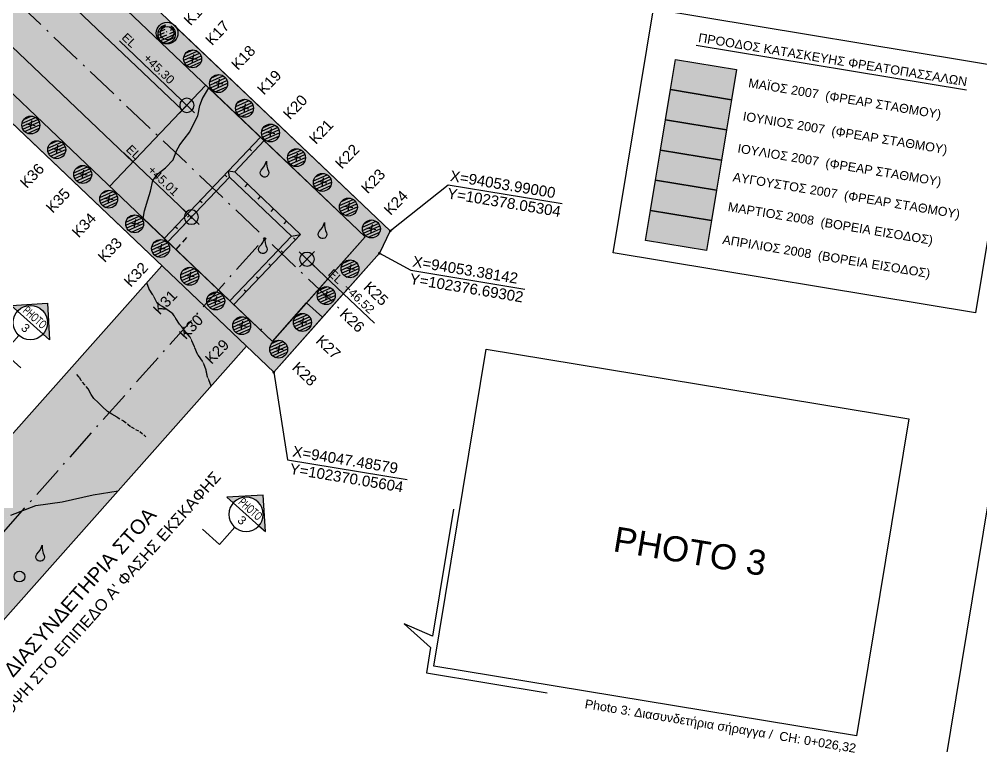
# Model space of a CAD drawing. Header units: metres. Extents: x 93017 to 94633, y 101979 to 102793.
# Drawn here: x 94266.4 to 94320.1, y 102310.7 to 102351.3 of the extents above; entities that cross this region are included whole.
import ezdxf
from ezdxf.enums import TextEntityAlignment as Align

# ---------------------------------------------------------------- set-up
doc = ezdxf.new("R2010")
doc.units = ezdxf.units.M
doc.header["$LTSCALE"] = 0.75
doc.header["$MEASUREMENT"] = 0
doc.linetypes.add('ACAD_ISO10W100', pattern=[18, 12, -3, 0, -3])
doc.linetypes.add('DASHED', pattern=[0.75, 0.5, -0.25])
for name, color, linetype in [('A-LEVELS', 2, 'Continuous'), ('A-SYMB-GENR', 2, 'Continuous'), ('CG_KR', 253, 'Continuous'), ('CW403-Text 0.30 Height', 2, 'Continuous'), ('LEZANTES', 6, 'Continuous'), ('M-SYMB', 1, 'Continuous'), ('MONIMH', 1, 'DASHED'), ('monitoring', 5, 'Continuous'), ('OTM Hatch 0.15', 1, 'Continuous'), ('OTM Leaders', 2, 'Continuous'), ('OTM Line 0.15', 1, 'Continuous'), ('OTM Line 0.25', 2, 'Continuous'), ('OTM Line 0.35', 3, 'Continuous'), ('OTM Line Axis 0.15', 1, 'ACAD_ISO10W100'), ('OTM Text 0.25', 2, 'Continuous'), ('OTM Text 0.70', 4, 'Continuous'), ('OTM Title + Pinakida', 7, 'Continuous'), ('TEXT', 2, 'Continuous'), ('ΑΣΠΡΟΜΑΥΡΟ', 7, 'Continuous')]:
    doc.layers.add(name, color=color, linetype=linetype)
doc.layers.add('contacts', color=2, linetype='Continuous', lineweight=20)
doc.styles.add('ARIAL', font='ARIAL.TTF')
doc.styles.add('Arial Greek', font='ARIAL.TTF')
doc.styles.add('DIM', font='wgsimpl.shx', dxfattribs={"width": 0.85})
doc.styles.add('grn', font='omete.shx', dxfattribs={"width": 0.9})
doc.styles.add('WG-SIMPL', font='ugsimpl.shx', dxfattribs={"width": 1.05})
doc.dimstyles.new('Metro 1 to 100', dxfattribs={"dimtxt": 0.4, "dimasz": 0.3, "dimexe": 0, "dimexo": 0, "dimgap": 0.15, "dimtad": 1, "dimzin": 1, "dimdsep": 46, "dimtxsty": 'DIM', "dimcen": 0, "dimclrd": 256, "dimclre": 256, "dimclrt": 256, "dimadec": 0, "dimazin": 0, "dimtfac": 0.002556, "dimtmove": 2, "dimatfit": 0, "dimfxl": 0, "dimtolj": 1, "dimtzin": 0, "dimlwe": -1, "dimarcsym": 0})
picture_1 = doc.add_image_def('image3.jpg', size_in_pixel=(2576, 1932))

# ---------------------------------------------------------------- blocks, each defined once
blk = doc.blocks.new('STAUMH R')
at = {"layer": 'A-LEVELS'}
h = blk.add_hatch(color=256, dxfattribs=at)
h.paths.add_polyline_path([(0, 0.25, 0.414214), (-0.25, 0), (0, 0)])
h.paths.add_polyline_path([(0.25, 0), (0, 0), (0, -0.25, 0.414214)])
for p, q in [((0, 0.375), (0, -0.375)), ((0.25, 0), (3.25, 0)), ((-0.375, 0), (0.375, 0))]:
    blk.add_line(p, q, dxfattribs=at)
blk.add_circle((0, 0), 0.25, dxfattribs=at)
at = {"layer": 'A-LEVELS', "style": 'grn', "flags": 8}
for tag, rotation, p in [('FFL', 360, (1.186, 0.1)), ('SFL', 0, (1.186, -0.4))]:
    blk.add_attdef(tag, text='', height=0.3, rotation=rotation, dxfattribs=at).set_placement(p, align=Align.RIGHT)
at = {"layer": 'A-LEVELS', "style": 'grn'}
for p, rotation in [((1.4, 0.101), 360), ((1.4, -0.401), 0)]:
    blk.add_attdef('±000.00', p, '', height=0.3, rotation=rotation, dxfattribs=at)
blk = doc.blocks.new('symb-sec2 L')
at = {"layer": 'A-SYMB-GENR'}
blk.add_hatch(color=256, dxfattribs=at).paths.add_polyline_path([(-0.9, 1.4), (-0.6, 1.4, -1), (0.6, 1.4), (0.9, 1.4), (0, 2.3)])
blk.add_line((-0.6, 1.4), (0.6, 1.4), dxfattribs=at)
for points in [[(-0.6, 1.4), (-0.9, 1.4), (0, 2.3), (0.9, 1.4), (0.6, 1.4)], [(0, 0.8), (0, 0), (0.8, 0)]]:
    blk.add_lwpolyline(points, dxfattribs=at)
blk.add_circle((0, 1.4), 0.6, dxfattribs=at)
at = {"layer": 'A-SYMB-GENR', "style": 'WG-SIMPL', "width": 1.05}
blk.add_attdef('A', text='', height=0.3, dxfattribs=at).set_placement((0, 1.4), align=Align.BOTTOM_CENTER)
blk.add_attdef('000', text='', height=0.3, dxfattribs=at).set_placement((0, 1.3), align=Align.TOP_CENTER)
blk = doc.blocks.new('dripping')
at = {"layer": 'monitoring'}
blk.add_hatch(color=256, dxfattribs=at).paths.add_polyline_path([(330.403, 103.139, 1.732051), (330.922, 103.139, -0.12787), (330.663, 103.821, -0.12787)])
at = {"layer": 'monitoring', "flags": 128}
blk.add_lwpolyline([(330.403, 103.139, 0.12787), (330.663, 103.821, 0.12787), (330.922, 103.139, -1.732051)], format="xyb", close=True, dxfattribs=at)

msp = doc.modelspace()

# ---------------------------------------------------------------- hatches: boundary and pattern name
for color, points in [(52, [(94251.906, 102371.045), (94252.733, 102371.914), (94268.194, 102357.209), (94268.331, 102357.353), (94287.147, 102339.456), (94286.538, 102338.203), (94283.372, 102334.639), (94282.475, 102335.436), (94285.753, 102339.126), (94267.504, 102356.484), (94267.366, 102356.339)]), (64, [(94282.475, 102335.436), (94283.372, 102334.639), (94280.643, 102331.566), (94261.301, 102349.963), (94261.44, 102350.107), (94245.976, 102364.814), (94246.806, 102365.683), (94262.266, 102350.977), (94262.129, 102350.832), (94280.57, 102333.291)]), (244, [(94303.058, 102349.02), (94306.464, 102348.458), (94306.186, 102346.773), (94302.78, 102347.336)]), (132, [(94302.78, 102347.336), (94306.186, 102346.773), (94305.908, 102345.089), (94302.502, 102345.651)]), (30, [(94302.502, 102345.651), (94305.908, 102345.089), (94305.63, 102343.404), (94302.224, 102343.967)]), (252, [(94302.224, 102343.967), (94305.63, 102343.404), (94305.352, 102341.72), (94301.946, 102342.282)]), (52, [(94301.946, 102342.282), (94305.352, 102341.72), (94305.074, 102340.035), (94301.668, 102340.597)]), (64, [(94301.668, 102340.597), (94305.074, 102340.035), (94304.795, 102338.351), (94301.389, 102338.913)])]:
    msp.add_hatch(color=color).paths.add_polyline_path(points)
at = {"lineweight": -3, "true_color": 0xdebd9c}
msp.add_hatch(color=31, dxfattribs=at).paths.add_polyline_path([(94280.57, 102333.291), (94273.354, 102340.154), (94273.422, 102340.565), (94273.618, 102341.18), (94273.765, 102341.677), (94273.896, 102342.274), (94274.186, 102342.65), (94274.598, 102342.973), (94275.031, 102343.423), (94275.21, 102343.914), (94275.406, 102344.264), (94275.65, 102344.577), (94275.955, 102344.979), (94276.171, 102345.412), (94276.398, 102345.88), (94276.511, 102346.448), (94276.658, 102346.848), (94276.881, 102347.216), (94277.015, 102347.437), (94285.753, 102339.126)])
at = {"lineweight": -3}
msp.add_hatch(color=33, dxfattribs=at).paths.add_polyline_path([(94273.55, 102336.565), (94273.55, 102336.56), (94273.698, 102336.208), (94273.891, 102335.889), (94274.142, 102335.416), (94274.735, 102335.031), (94275.009, 102334.822), (94275.386, 102334.247), (94275.743, 102333.798), (94275.987, 102333.532), (94276.224, 102332.98), (94276.385, 102332.584), (94276.669, 102332.189), (94276.873, 102331.683), (94276.953, 102331.301), (94277.142, 102330.791), (94279.118, 102333.016), (94274.391, 102337.512)])
at = {"layer": 'CW403-Text 0.30 Height', "ltscale": 0.1}
h = msp.add_hatch(color=253, dxfattribs=at)
edge = h.paths.add_edge_path()
edge.add_arc((94274.688, 102350.492), 0.606, 0, 360)
edge = h.paths.add_edge_path(flags=16)
edge.add_arc((94274.688, 102350.492), 0.373, 0, 360)
at = {"layer": 'OTM Hatch 0.15', "ltscale": 0.1}
h = msp.add_hatch(dxfattribs=at)
h.set_pattern_fill('LINE', color=11, scale=0.05, angle=23.9915, style=0)
h.set_pattern_definition([(23.99150133, (-34329.78626, 50311.10316), (-0.0645479298, 0.14503491737), [])])
edge = h.paths.add_edge_path()
edge.add_arc((94276.114, 102349.053), 0.5, -54.6323, 305.3677)
h = msp.add_hatch(dxfattribs=at)
h.set_pattern_fill('LINE', color=11, scale=0.05, angle=23.9915, style=0)
h.set_pattern_definition([(23.99150133, (-34328.33713, 50309.72475), (-0.0645479298, 0.14503491737), [])])
edge = h.paths.add_edge_path()
edge.add_arc((94277.564, 102347.675), 0.5, -54.6323, 305.3677)
h = msp.add_hatch(dxfattribs=at)
h.set_pattern_fill('LINE', color=11, scale=0.05, angle=23.9915, style=0)
h.set_pattern_definition([(23.99150133, (-34326.88862, 50308.34568), (-0.0645479298, 0.14503491737), [])])
edge = h.paths.add_edge_path()
edge.add_arc((94279.012, 102346.296), 0.5, -54.6323, 305.3677)
h = msp.add_hatch(dxfattribs=at)
h.set_pattern_fill('LINE', color=11, scale=0.05, angle=23.9915, style=0)
h.set_pattern_definition([(23.99150133, (-34338.81845, 50307.41135), (-0.0645479298, 0.14503491737), [])])
edge = h.paths.add_edge_path()
edge.add_arc((94267.082, 102345.361), 0.5, -54.6323, 305.3677)
h = msp.add_hatch(dxfattribs=at)
h.set_pattern_fill('LINE', color=11, scale=0.05, angle=23.9915, style=0)
h.set_pattern_definition([(23.99150133, (-34325.43886, 50306.96792), (-0.0645479298, 0.14503491737), [])])
edge = h.paths.add_edge_path()
edge.add_arc((94280.462, 102344.918), 0.5, -54.6323, 305.3677)
h = msp.add_hatch(dxfattribs=at)
h.set_pattern_fill('LINE', color=11, scale=0.05, angle=23.9915, style=0)
h.set_pattern_definition([(23.99150133, (-34337.36932, 50306.03294), (-0.0645479298, 0.14503491737), [])])
edge = h.paths.add_edge_path()
edge.add_arc((94268.531, 102343.983), 0.5, -54.6323, 305.3677)
h = msp.add_hatch(dxfattribs=at)
h.set_pattern_fill('LINE', color=11, scale=0.05, angle=23.9915, style=0)
h.set_pattern_definition([(23.99150133, (-34323.98973, 50305.58951), (-0.0645479298, 0.14503491737), [])])
edge = h.paths.add_edge_path()
edge.add_arc((94281.911, 102343.539), 0.5, -54.6323, 305.3677)
h = msp.add_hatch(dxfattribs=at)
h.set_pattern_fill('LINE', color=11, scale=0.05, angle=23.9915, style=0)
h.set_pattern_definition([(23.99150133, (-34335.92019, 50304.65453), (-0.0645479298, 0.14503491737), [])])
edge = h.paths.add_edge_path()
edge.add_arc((94269.981, 102342.604), 0.5, -54.6323, 305.3677)
h = msp.add_hatch(dxfattribs=at)
h.set_pattern_fill('LINE', color=11, scale=0.05, angle=23.9915, style=0)
h.set_pattern_definition([(23.99150133, (-34322.5406, 50304.2111), (-0.0645479298, 0.14503491737), [])])
edge = h.paths.add_edge_path()
edge.add_arc((94283.36, 102342.161), 0.5, -54.6323, 305.3677)
h = msp.add_hatch(dxfattribs=at)
h.set_pattern_fill('LINE', color=11, scale=0.05, angle=23.9915, style=0)
h.set_pattern_definition([(23.99150133, (-34334.47106, 50303.27612), (-0.0645479298, 0.14503491737), [])])
edge = h.paths.add_edge_path()
edge.add_arc((94271.43, 102341.226), 0.5, -54.6323, 305.3677)
h = msp.add_hatch(dxfattribs=at)
h.set_pattern_fill('LINE', color=11, scale=0.05, angle=23.9915, style=0)
h.set_pattern_definition([(23.99150133, (-34321.09147, 50302.83268), (-0.0645479298, 0.14503491737), [])])
edge = h.paths.add_edge_path()
edge.add_arc((94284.809, 102340.783), 0.5, -54.6323, 305.3677)
h = msp.add_hatch(dxfattribs=at)
h.set_pattern_fill('LINE', color=11, scale=0.05, angle=23.9915, style=0)
h.set_pattern_definition([(23.99150133, (-34333.02193, 50301.8977), (-0.0645479298, 0.14503491737), [])])
edge = h.paths.add_edge_path()
edge.add_arc((94272.879, 102339.848), 0.5, -54.6323, 305.3677)
h = msp.add_hatch(dxfattribs=at)
h.set_pattern_fill('LINE', color=11, scale=0.05, angle=23.9915, style=0)
h.set_pattern_definition([(23.99150133, (-34319.80883, 50301.61264), (-0.0645479298, 0.14503491737), [])])
edge = h.paths.add_edge_path()
edge.add_arc((94286.092, 102339.563), 0.5, -54.6323, 305.3677)
h = msp.add_hatch(dxfattribs=at)
h.set_pattern_fill('LINE', color=11, scale=0.05, angle=23.9915, style=0)
h.set_pattern_definition([(23.99150133, (-34331.5728, 50300.51929), (-0.0645479298, 0.14503491737), [])])
edge = h.paths.add_edge_path()
edge.add_arc((94274.328, 102338.469), 0.5, -54.6323, 305.3677)
h = msp.add_hatch(dxfattribs=at)
h.set_pattern_fill('LINE', color=11, scale=0.05, angle=23.9915, style=0)
h.set_pattern_definition([(23.99150133, (-34321.0003, 50299.38755), (-0.0645479298, 0.14503491737), [])])
edge = h.paths.add_edge_path()
edge.add_arc((94284.9, 102337.337), 0.5, -54.6323, 305.3677)
h = msp.add_hatch(dxfattribs=at)
h.set_pattern_fill('LINE', color=11, scale=0.05, angle=23.9915, style=0)
h.set_pattern_definition([(23.99150133, (-34329.94626, 50298.97212), (-0.0645479298, 0.14503491737), [])])
edge = h.paths.add_edge_path()
edge.add_arc((94275.954, 102336.922), 0.5, -54.6323, 305.3677)
h = msp.add_hatch(dxfattribs=at)
h.set_pattern_fill('LINE', color=11, scale=0.05, angle=23.9915, style=0)
h.set_pattern_definition([(23.99150133, (-34328.49713, 50297.59371), (-0.0645479298, 0.14503491737), [])])
edge = h.paths.add_edge_path()
edge.add_arc((94277.404, 102335.544), 0.5, -54.6323, 305.3677)
h = msp.add_hatch(dxfattribs=at)
h.set_pattern_fill('LINE', color=11, scale=0.05, angle=23.9915, style=0)
h.set_pattern_definition([(23.99150133, (-34322.32854, 50297.8923), (-0.0645479298, 0.14503491737), [])])
edge = h.paths.add_edge_path()
edge.add_arc((94283.572, 102335.842), 0.5, -54.6323, 305.3677)
h = msp.add_hatch(dxfattribs=at)
h.set_pattern_fill('LINE', color=11, scale=0.05, angle=23.9915, style=0)
h.set_pattern_definition([(23.99150133, (-34327.048, 50296.2153), (-0.0645479298, 0.14503491737), [])])
edge = h.paths.add_edge_path()
edge.add_arc((94278.853, 102334.165), 0.5, -54.6323, 305.3677)
h = msp.add_hatch(dxfattribs=at)
h.set_pattern_fill('LINE', color=11, scale=0.05, angle=23.9915, style=0)
h.set_pattern_definition([(23.99150133, (-34323.65677, 50296.39704), (-0.0645479298, 0.14503491737), [])])
edge = h.paths.add_edge_path()
edge.add_arc((94282.244, 102334.347), 0.5, -54.6323, 305.3677)
h = msp.add_hatch(dxfattribs=at)
h.set_pattern_fill('LINE', color=11, scale=0.05, angle=23.9915, style=0)
h.set_pattern_definition([(23.99150133, (-34324.98501, 50294.90178), (-0.0645479298, 0.14503491737), [])])
edge = h.paths.add_edge_path()
edge.add_arc((94280.916, 102332.852), 0.5, -54.6323, 305.3677)
at = {"layer": 'OTM Text 0.25', "ltscale": 0.5, "true_color": 0xc4c487}
msp.add_hatch(color=53, dxfattribs=at).paths.add_polyline_path([(94271.951, 102324.943), (94270.559, 102324.722), (94268.831, 102324.333), (94267.358, 102324.127), (94265.966, 102323.593), (94264.976, 102322.768), (94264.335, 102321.886), (94263.747, 102320.231), (94263.044, 102318.927), (94262.455, 102317.303), (94261.989, 102316.18), (94261.622, 102314.68), (94261.597, 102313.287)])
at = {"layer": 'ΑΣΠΡΟΜΑΥΡΟ', "lineweight": -3}
for points in [[(94277.015, 102347.437), (94267.504, 102356.484), (94267.366, 102356.339), (94265.917, 102357.717), (94253.584, 102369.449), (94253.496, 102369.202), (94253.256, 102368.759), (94252.943, 102368.439), (94252.558, 102368.243), (94252.221, 102367.668), (94251.71, 102367.27), (94251.412, 102366.818), (94250.994, 102366.423), (94250.561, 102366.161), (94250.206, 102365.922), (94249.824, 102365.521), (94249.372, 102365.262), (94248.973, 102364.864), (94248.533, 102364.677), (94248.166, 102364.39), (94250.924, 102361.766), (94262.266, 102350.977), (94262.129, 102350.832), (94273.354, 102340.154), (94273.422, 102340.565), (94273.618, 102341.18), (94273.765, 102341.677), (94273.896, 102342.274), (94274.186, 102342.65), (94274.598, 102342.973), (94275.031, 102343.423), (94275.21, 102343.914), (94275.406, 102344.264), (94275.65, 102344.577), (94275.955, 102344.979), (94276.171, 102345.412), (94276.398, 102345.88), (94276.511, 102346.448), (94276.658, 102346.848), (94276.881, 102347.216)], [(94273.55, 102336.564), (94251.581, 102311.832), (94256.455, 102307.502), (94261.596, 102313.289), (94261.62, 102314.681), (94261.988, 102316.181), (94262.454, 102317.305), (94263.042, 102318.928), (94263.746, 102320.232), (94264.334, 102321.887), (94264.974, 102322.77), (94265.965, 102323.595), (94267.357, 102324.128), (94268.83, 102324.334), (94270.557, 102324.723), (94271.95, 102324.945), (94277.142, 102330.79), (94276.954, 102331.3), (94276.873, 102331.683), (94276.669, 102332.188), (94276.385, 102332.584), (94276.225, 102332.98), (94275.987, 102333.532), (94275.744, 102333.798), (94275.387, 102334.246), (94275.009, 102334.821), (94274.736, 102335.031), (94274.142, 102335.416), (94273.892, 102335.888), (94273.698, 102336.207), (94273.551, 102336.56)]]:
    msp.add_hatch(color=43, dxfattribs=at).paths.add_polyline_path(points)

# ---------------------------------------------------------------- linework, layer by layer
at = {"color": 7, "lineweight": -3}
msp.add_line((94273.55, 102336.565), (94273.55, 102336.56), dxfattribs=at)
at = {"color": 7, "linetype": 'DASHED', "lineweight": -3}
for p, q in [((94273.551, 102336.56), (94273.55, 102336.564)), ((94273.698, 102336.207), (94273.551, 102336.56)), ((94273.892, 102335.888), (94273.698, 102336.207)), ((94274.142, 102335.416), (94273.892, 102335.888)), ((94274.736, 102335.031), (94274.142, 102335.416)), ((94275.009, 102334.821), (94274.736, 102335.031)), ((94275.387, 102334.246), (94275.009, 102334.821)), ((94275.744, 102333.798), (94275.387, 102334.246)), ((94275.987, 102333.532), (94275.744, 102333.798)), ((94276.225, 102332.98), (94275.987, 102333.532)), ((94276.385, 102332.584), (94276.225, 102332.98)), ((94276.669, 102332.188), (94276.385, 102332.584)), ((94276.873, 102331.683), (94276.669, 102332.188)), ((94276.954, 102331.3), (94276.873, 102331.683)), ((94277.142, 102330.79), (94276.954, 102331.3))]:
    msp.add_line(p, q, dxfattribs=at)
at = {"color": 7, "lineweight": -3}
msp.add_lwpolyline([(94280.57, 102333.291), (94273.354, 102340.154), (94273.422, 102340.565), (94273.618, 102341.18), (94273.765, 102341.677), (94273.896, 102342.274), (94274.186, 102342.65), (94274.598, 102342.973), (94275.031, 102343.423), (94275.21, 102343.914), (94275.406, 102344.264), (94275.65, 102344.577), (94275.955, 102344.979), (94276.171, 102345.412), (94276.398, 102345.88), (94276.511, 102346.448), (94276.658, 102346.848), (94276.881, 102347.216), (94277.015, 102347.437), (94285.753, 102339.126), (94280.57, 102333.291)], dxfattribs=at)
at = {"color": 1, "lineweight": -3}
msp.add_lwpolyline([(94265.965, 102323.595), (94267.357, 102324.128), (94268.83, 102324.334), (94270.557, 102324.723), (94271.95, 102324.945)], dxfattribs=at)
at = {"layer": 'CG_KR'}
for p, q in [((94275.837, 102340.224), (94275.907, 102340.298)), ((94275.982, 102340.232), (94276.044, 102340.297)), ((94275.982, 102340.232), (94276.075, 102340.156))]:
    msp.add_line(p, q, dxfattribs=at)
at = {"layer": 'contacts', "flags": 128}
for points in [[(94273.354, 102340.154), (94273.422, 102340.565), (94273.618, 102341.18), (94273.765, 102341.677), (94273.896, 102342.274), (94274.186, 102342.65), (94274.598, 102342.973), (94275.031, 102343.423), (94275.21, 102343.914), (94275.406, 102344.264), (94275.65, 102344.577), (94275.955, 102344.979), (94276.171, 102345.412), (94276.398, 102345.88), (94276.511, 102346.448), (94276.658, 102346.848), (94276.881, 102347.216), (94277.015, 102347.437)], [(94273.55, 102336.56), (94273.698, 102336.208), (94273.891, 102335.889), (94274.142, 102335.416), (94274.735, 102335.031), (94275.009, 102334.822), (94275.386, 102334.247), (94275.743, 102333.798), (94275.987, 102333.532), (94276.224, 102332.98), (94276.385, 102332.584), (94276.669, 102332.189), (94276.873, 102331.683), (94276.953, 102331.301), (94277.142, 102330.791)]]:
    msp.add_lwpolyline(points, dxfattribs=at)
at = {"layer": 'CW403-Text 0.30 Height', "color": 253, "ltscale": 0.1}
for radius in [0.606, 0.373]:
    msp.add_circle((94274.688, 102350.492), radius, dxfattribs=at)
at = {"layer": 'LEZANTES', "color": 2, "ltscale": 0.5}
for p, q in [((94251.116, 102311.306), (94274.393, 102337.51)), ((94255.991, 102306.976, -60.66), (94279.12, 102333.014, -60.66))]:
    msp.add_line(p, q, dxfattribs=at)
for points in [[(94251.906, 102371.045), (94252.733, 102371.914), (94268.194, 102357.209), (94268.331, 102357.353), (94287.147, 102339.456), (94286.538, 102338.203), (94283.372, 102334.639), (94282.475, 102335.436), (94285.753, 102339.126), (94267.504, 102356.484), (94267.366, 102356.339), (94251.906, 102371.045)], [(94282.475, 102335.436), (94283.372, 102334.639), (94280.643, 102331.566), (94261.301, 102349.963), (94261.44, 102350.107), (94245.976, 102364.814), (94246.806, 102365.683), (94262.266, 102350.977), (94262.129, 102350.832), (94280.57, 102333.291), (94282.475, 102335.436)]]:
    msp.add_lwpolyline(points, dxfattribs=at)
at = {"layer": 'M-SYMB', "ltscale": 0.25}
for p, q in [((94274.535, 102339.032), (94279.91, 102344.683)), ((94278.463, 102342.754), (94280.114, 102344.49)), ((94274.738, 102338.838), (94278.182, 102342.459)), ((94278.182, 102342.459), (94281.643, 102339.167)), ((94278.463, 102342.754), (94282.14, 102339.256)), ((94279.049, 102341.92), (94279.187, 102342.065)), ((94279.774, 102341.231), (94279.912, 102341.376)), ((94280.498, 102340.542), (94280.636, 102340.687)), ((94281.223, 102339.852), (94281.361, 102339.997)), ((94278.199, 102335.546), (94281.643, 102339.167)), ((94278.416, 102335.34), (94282.14, 102339.256)), ((94281.643, 102339.167), (94282.14, 102339.256))]:
    msp.add_line(p, q, dxfattribs=at)
at = {"layer": 'MONIMH'}
for p, q in [((94275.191, 102338.408), (94275.789, 102339.081)), ((94279.918, 102333.911, -60.66), (94279.983, 102333.985, -60.66))]:
    msp.add_line(p, q, dxfattribs=at)
at = {"layer": 'monitoring'}
msp.add_circle((94266.446, 102320.163), 0.3, dxfattribs=at)
at = {"layer": 'OTM Hatch 0.15'}
for p, q in [((94264.637, 102356.574), (94275.549, 102346.195)), ((94261.881, 102353.676), (94272.793, 102343.296))]:
    msp.add_line(p, q, dxfattribs=at)
at = {"layer": 'OTM Hatch 0.15', "color": 11, "ltscale": 0.1}
for p, q in [((94274.172, 102350.351), (94274.543, 102350.516)), ((94274.174, 102350.526), (94274.574, 102350.703)), ((94274.275, 102350.744), (94274.605, 102350.891)), ((94274.664, 102350.57), (94274.7, 102350.586)), ((94274.674, 102350.227), (94275.165, 102350.445)), ((94274.84, 102350.474), (94275.134, 102350.605)), ((94274.871, 102350.662), (94275.056, 102350.744)), ((94274.902, 102350.849), (94274.924, 102350.859)), ((94274.222, 102350.199), (94274.675, 102350.401)), ((94274.321, 102350.069), (94274.65, 102350.216)), ((94274.481, 102349.967), (94275.134, 102350.258))]:
    msp.add_line(p, q, dxfattribs=at)
at = {"layer": 'OTM Line 0.15'}
for p, q in [((94276.361, 102349.012), (94275.868, 102349.094)), ((94276.155, 102349.3), (94276.074, 102348.806)), ((94277.604, 102347.921), (94277.523, 102347.428)), ((94277.81, 102347.634), (94277.317, 102347.715)), ((94279.259, 102346.255), (94278.765, 102346.336)), ((94279.053, 102346.542), (94278.971, 102346.049)), ((94267.123, 102345.608), (94267.042, 102345.115)), ((94267.329, 102345.321), (94266.836, 102345.402)), ((94280.503, 102345.165), (94280.421, 102344.671)), ((94280.709, 102344.877), (94280.215, 102344.959)), ((94268.778, 102343.942), (94268.285, 102344.024)), ((94268.572, 102344.23), (94268.491, 102343.736)), ((94282.158, 102343.499), (94281.664, 102343.58)), ((94281.952, 102343.786), (94281.87, 102343.293)), ((94270.227, 102342.564), (94269.734, 102342.645)), ((94270.021, 102342.851), (94269.94, 102342.358)), ((94283.401, 102342.408), (94283.319, 102341.914)), ((94283.607, 102342.12), (94283.113, 102342.202)), ((94271.47, 102341.473), (94271.389, 102340.979)), ((94271.676, 102341.185), (94271.183, 102341.267)), ((94285.056, 102340.742), (94284.563, 102340.823)), ((94285.056, 102340.742), (94284.563, 102340.823)), ((94284.85, 102341.029), (94284.769, 102340.536)), ((94284.85, 102341.029), (94284.769, 102340.536)), ((94273.125, 102339.807), (94272.632, 102339.888)), ((94272.92, 102340.094), (94272.838, 102339.601)), ((94286.133, 102339.809), (94286.051, 102339.316)), ((94286.339, 102339.522), (94285.845, 102339.603)), ((94274.369, 102338.716), (94274.287, 102338.223)), ((94274.575, 102338.429), (94274.081, 102338.51)), ((94284.941, 102337.584), (94284.86, 102337.091)), ((94275.995, 102337.169), (94275.914, 102336.675)), ((94285.147, 102337.297), (94284.654, 102337.378)), ((94276.201, 102336.881), (94275.708, 102336.963)), ((94283.613, 102336.089), (94283.531, 102335.596)), ((94277.65, 102335.503), (94277.157, 102335.584)), ((94277.444, 102335.79), (94277.363, 102335.297)), ((94283.819, 102335.802), (94283.326, 102335.883)), ((94278.893, 102334.412), (94278.812, 102333.919)), ((94282.491, 102334.306), (94281.997, 102334.388)), ((94282.285, 102334.594), (94282.203, 102334.1)), ((94279.099, 102334.125), (94278.606, 102334.206)), ((94281.162, 102332.811), (94280.669, 102332.892)), ((94280.956, 102333.098), (94280.875, 102332.605))]:
    msp.add_line(p, q, dxfattribs=at)
at = {"layer": 'OTM Line 0.15', "ltscale": 0.04}
for p, q in [((94276.86, 102347.585), (94271.484, 102341.934)), ((94279.29, 102344.031), (94279.399, 102343.928)), ((94277.912, 102342.582), (94278.02, 102342.479)), ((94276.533, 102341.133), (94276.642, 102341.03)), ((94275.521, 102340.716), (94275.812, 102340.439)), ((94275.155, 102339.684), (94275.264, 102339.58))]:
    msp.add_line(p, q, dxfattribs=at)
at = {"layer": 'OTM Line 0.15', "ltscale": 0.25}
for p, q in [((94278.182, 102342.459), (94278.12, 102342.801)), ((94278.12, 102342.801), (94278.463, 102342.754)), ((94281.751, 102339.065), (94281.86, 102338.961)), ((94281.062, 102338.34), (94281.171, 102338.237)), ((94280.373, 102337.615), (94280.482, 102337.512)), ((94279.684, 102336.891), (94279.792, 102336.788)), ((94278.994, 102336.166), (94279.103, 102336.063))]:
    msp.add_line(p, q, dxfattribs=at)
at = {"layer": 'OTM Line 0.15'}
for centre in [(94276.114, 102349.053), (94277.564, 102347.675), (94279.012, 102346.296), (94267.082, 102345.361), (94280.462, 102344.918), (94268.531, 102343.983), (94281.911, 102343.539), (94269.981, 102342.604), (94283.36, 102342.161), (94271.43, 102341.226), (94284.809, 102340.783), (94272.879, 102339.848), (94286.092, 102339.563), (94274.328, 102338.469), (94284.9, 102337.337), (94275.954, 102336.922), (94277.404, 102335.544), (94283.572, 102335.842), (94278.853, 102334.165), (94282.244, 102334.347), (94280.916, 102332.852)]:
    msp.add_circle(centre, 0.5, dxfattribs=at)
msp.add_arc((94274.665, 102350.432), 0.5, 96.2355, 61.3013, dxfattribs=at)
at = {"layer": 'OTM Line 0.25', "color": 7, "ltscale": 0.1}
msp.add_line((94304.218, 102349.815), (94319.313, 102347.323), dxfattribs=at)
msp.add_lwpolyline([(94301.836, 102351.837), (94322.06, 102348.498), (94319.813, 102334.89), (94299.589, 102338.229)], close=True, dxfattribs=at)
at = {"layer": 'OTM Line 0.35', "ltscale": 0.05}
for p, q in [((94287.147, 102339.456), (94274.938, 102351.069)), ((94280.643, 102331.566), (94261.301, 102349.963)), ((94287.147, 102339.456), (94286.538, 102338.203)), ((94280.57, 102333.291), (94285.753, 102339.126)), ((94280.643, 102331.566), (94286.538, 102338.203))]:
    msp.add_line(p, q, dxfattribs=at)
at = {"layer": 'OTM Line Axis 0.15', "color": 2, "ltscale": 0.2}
for p, q in [((94244.03, 102373.43), (94284.388, 102335.042)), ((94239.519, 102293.342), (94280.146, 102339.077))]:
    msp.add_line(p, q, dxfattribs=at)
at = {"layer": 'OTM Text 0.25', "color": 1, "linetype": 'DASHED', "ltscale": 0.5}
for points in [[(94270.287, 102330.637), (94270.09, 102330.864), (94269.895, 102331.109), (94269.777, 102331.296), (94269.585, 102331.504)], [(94271.899, 102329.057), (94272.249, 102328.85), (94272.505, 102328.674), (94272.682, 102328.511), (94272.921, 102328.376), (94273.166, 102328.256), (94273.505, 102327.967)]]:
    msp.add_lwpolyline(points, dxfattribs=at)
at = {"layer": 'OTM Text 0.25', "color": 1, "ltscale": 0.5}
for points in [[(94271.899, 102329.057), (94271.606, 102329.232), (94271.369, 102329.373), (94271.075, 102329.654), (94270.84, 102329.88), (94270.605, 102330.106), (94270.451, 102330.318), (94270.287, 102330.637)], [(94290.673, 102323.935), (94289.503, 102316.842), (94287.919, 102317.524), (94289.398, 102316.211), (94289.165, 102314.8), (94295.912, 102313.686)]]:
    msp.add_lwpolyline(points, dxfattribs=at)
at = {"layer": 'OTM Title + Pinakida', "color": 7, "ltscale": 0.1}
msp.add_lwpolyline([(94328.225, 102371.027), (94309.201, 102255.787), (94348.667, 102249.271), (94367.691, 102364.512)], close=True, dxfattribs=at)
at = {"layer": 'TEXT', "color": 7}
for points in [[(94303.058, 102349.02), (94306.464, 102348.458), (94306.186, 102346.773), (94302.78, 102347.336)], [(94302.78, 102347.336), (94306.186, 102346.773), (94305.908, 102345.089), (94302.502, 102345.651)], [(94302.502, 102345.651), (94305.908, 102345.089), (94305.63, 102343.404), (94302.224, 102343.967)], [(94302.224, 102343.967), (94305.63, 102343.404), (94305.352, 102341.72), (94301.946, 102342.282)], [(94301.946, 102342.282), (94305.352, 102341.72), (94305.074, 102340.035), (94301.668, 102340.597)], [(94301.668, 102340.597), (94305.074, 102340.035), (94304.795, 102338.351), (94301.389, 102338.913)]]:
    msp.add_lwpolyline(points, close=True, dxfattribs=at)

# ---------------------------------------------------------------- block references
at = {"layer": 'A-LEVELS'}
ref = msp.add_blockref('STAUMH R', (94275.794, 102346.462), dxfattribs=dict(at, xscale=-1.599999999998697, yscale=1.599999999998545, zscale=1.6, rotation=316.3215987139165))
ref.add_attrib('FFL', '+45.30', dxfattribs={"height": 0.48, "rotation": 316.3216, "style": 'WG-SIMPL', "width": 1.05}).set_placement((94274.827, 102347.606), align=Align.RIGHT)
ref.add_attrib('±000.00', 'EL', (94272.116, 102350.198), dxfattribs={"height": 0.48, "rotation": 316.3216, "style": 'WG-SIMPL', "width": 1.05})
ref = msp.add_blockref('STAUMH R', (94276.041, 102340.222), dxfattribs=dict(at, xscale=-1.599999999998697, yscale=1.599999999998545, zscale=1.6, rotation=316.3215987139165))
ref.add_attrib('FFL', '+45.01', dxfattribs={"height": 0.48, "rotation": 316.3216, "style": 'WG-SIMPL', "width": 1.05}).set_placement((94275.074, 102341.366), align=Align.RIGHT)
ref.add_attrib('±000.00', 'EL', (94272.363, 102343.957), dxfattribs={"height": 0.48, "rotation": 316.3216, "style": 'WG-SIMPL', "width": 1.05})
ref = msp.add_blockref('STAUMH R', (94282.5, 102337.875), dxfattribs=dict(at, xscale=1.600000000005039, yscale=1.599999999998545, zscale=1.6, rotation=316.5437734244851))
ref.add_attrib('FFL', 'EL', dxfattribs={"height": 0.48, "rotation": 316.5438, "style": 'WG-SIMPL', "width": 1.05}).set_placement((94284.231, 102336.455), align=Align.RIGHT)
ref.add_attrib('±000.00', '+46.52', (94284.481, 102336.221), dxfattribs={"height": 0.48, "rotation": 316.5438, "style": 'WG-SIMPL', "width": 1.05})
at = {"layer": 'A-SYMB-GENR'}
ref = msp.add_blockref('symb-sec2 L', (94265.57, 102332.662), dxfattribs=dict(at, xscale=1.600000000004523, yscale=1.600000000005821, zscale=1.600000000000671, rotation=318.3852917997127))
ref.add_attrib('A', 'PHOTO', dxfattribs={"height": 0.48, "rotation": 318.3853, "style": 'ARIAL', "width": 0.5}).set_placement((94267.058, 102334.337), align=Align.BOTTOM_CENTER)
ref.add_attrib('000', '3', dxfattribs={"height": 0.48, "rotation": 318.3853, "style": 'Arial Greek'}).set_placement((94266.951, 102334.217), align=Align.TOP_CENTER)
ref = msp.add_blockref('symb-sec2 L', (94277.614, 102321.963), dxfattribs=dict(at, xscale=-1.599999999991821, yscale=1.600000000005821, zscale=1.600000000000671, rotation=318.3852917982631))
ref.add_attrib('A', 'PHOTO', dxfattribs={"height": 0.48, "rotation": 318.3853, "style": 'ARIAL', "width": 0.5}).set_placement((94279.094, 102323.645), align=Align.BOTTOM_CENTER)
ref.add_attrib('000', '3', dxfattribs={"height": 0.48, "rotation": 318.3853, "style": 'Arial Greek'}).set_placement((94279.033, 102323.485), align=Align.TOP_CENTER)
at = {"layer": 'OTM Text 0.25', "color": 1, "xscale": 0.8000000000003373, "yscale": 0.7999999999992724, "zscale": 0.8, "rotation": 350.6259288741513}
for p in [(94005.71, 102304.492), (94008.947, 102301.058), (94005.621, 102300.222), (93993.186, 102283.05)]:
    msp.add_blockref('dripping', p, dxfattribs=at)

# ---------------------------------------------------------------- texts
at = {"style": 'Arial Greek'}
for s, p in [('ΠΡΟΟΔΟΣ ΚΑΤΑΣΚΕΥΗΣ ΦΡΕΑΤΟΠΑΣΣΑΛΩΝ', (94304.35, 102350.245)), ('ΜΑΪΟΣ 2007  (ΦΡΕΑΡ ΣΤΑΘΜΟΥ)', (94307.144, 102347.724)), ('ΙΟΥΝΙΟΣ 2007  (ΦΡΕΑΡ ΣΤΑΘΜΟΥ)', (94306.837, 102345.866)), ('ΙΟΥΛΙΟΣ 2007  (ΦΡΕΑΡ ΣΤΑΘΜΟΥ)', (94306.541, 102344.073)), ('ΑΥΓΟΥΣΤΟΣ 2007  (ΦΡΕΑΡ ΣΤΑΘΜΟΥ)', (94306.277, 102342.476)), ('ΜΑΡΤΙΟΣ 2008  (ΒΟΡΕΙΑ ΕΙΣΟΔΟΣ)', (94306.003, 102340.813)), ('ΑΠΡΙΛΙΟΣ 2008  (ΒΟΡΕΙΑ ΕΙΣΟΔΟΣ)', (94305.7, 102338.981))]:
    msp.add_text(s, height=0.5, rotation=350.6259, dxfattribs=at).set_placement(p, align=Align.MIDDLE_LEFT)
at = {"layer": 'OTM Text 0.25', "style": 'ARIAL'}
for s, rotation, p in [('K16', 46.4327, (94276.288, 102351.611)), ('K17', 46.4327, (94277.493, 102350.502)), ('K18', 46.4327, (94278.942, 102349.124)), ('K19', 46.4327, (94280.391, 102347.745)), ('K20', 46.4327, (94281.84, 102346.367)), ('K21', 46.4327, (94283.289, 102344.989)), ('K22', 46.4327, (94284.739, 102343.61)), ('K36', 46.4327, (94267.153, 102342.534)), ('K23', 46.4327, (94286.188, 102342.232)), ('K35', 46.4327, (94268.602, 102341.155)), ('K24', 46.4327, (94287.459, 102341.026)), ('K34', 46.4327, (94270.051, 102339.777)), ('K33', 46.4327, (94271.5, 102338.399)), ('K32', 46.4327, (94272.95, 102337.02)), ('K25', 316.4327, (94286.35, 102335.959)), ('K31', 46.4327, (94274.576, 102335.473)), ('K26', 316.4327, (94285.021, 102334.464)), ('K30', 46.4327, (94276.025, 102334.095)), ('K29', 46.4327, (94277.474, 102332.716)), ('K27', 316.4327, (94283.693, 102332.969)), ('K28', 316.4327, (94282.365, 102331.473))]:
    msp.add_text(s, height=0.6, rotation=rotation, dxfattribs=at).set_placement(p, align=Align.MIDDLE_CENTER)
for s, height, rotation, p in [('X=94053.99000     ', 0.6, 350.6259, (94290.447, 102342.242)), ('Y=102378.05304', 0.6, 350.6259, (94290.287, 102341.272)), ('X=94053.38142    ', 0.6, 350.6259, (94288.356, 102337.471)), ('Y=102376.69302', 0.6, 350.6259, (94288.196, 102336.5)), ('X=94047.48579     ', 0.6, 350.6259, (94281.657, 102326.872)), ('Y=102370.05604', 0.6, 350.6259, (94281.497, 102325.902)), ("ΚΑΤΟΨΗ ΣΤΟ ΕΠΙΠΕΔΟ Α' ΦΑΣΗΣ ΕΚΣΚΑΦΗΣ", 0.64, 48.39, (94264.75, 102311.053)), ('ΔΙΑΣΥΝΔΕΤΗΡΙΑ ΣΤΟΑ', 0.8, 48.39, (94266.094, 102314.499))]:
    msp.add_text(s, height=height, rotation=rotation, dxfattribs=at).set_placement(p)
at = {"layer": 'OTM Text 0.70', "style": 'ARIAL'}
msp.add_text('PHOTO 3', height=1.4, rotation=350.6259, dxfattribs=at).set_placement((94303.763, 102320.888), align=Align.CENTER)
at = {"layer": 'OTM Title + Pinakida', "style": 'Arial Greek'}
msp.add_text('Photo 3: Διασυνδετήρια σήραγγα /  CH: 0+026,32', height=0.5, rotation=350.6259, dxfattribs=at).set_placement((94298.017, 102313.072), align=Align.MIDDLE_LEFT)

# ---------------------------------------------------------------- pictures from other files: only their frames are drawn
at = {"layer": 'OTM Text 0.25', "color": 1, "ltscale": 0.5}
image = msp.add_image(picture_1, insert=(94289.578, 102315.165), size_in_units=(23.913, 17.935), rotation=-9.3741, dxfattribs=at)
image.dxf.flags = 7

# ---------------------------------------------------------------- leaders
at = {"layer": 'OTM Leaders', "lineweight": 0}
for points in [[(94287.147, 102339.456), (94290.379, 102342.027), (94296.743, 102340.976)], [(94286.538, 102338.203), (94288.288, 102337.256), (94294.652, 102336.205)]]:
    msp.add_leader(points, dimstyle='Metro 1 to 100', override={"dimasz": 0.15, "dimldrblk": 'Dot'}, dxfattribs=at)
at = {"layer": 'OTM Leaders', "color": 2, "lineweight": 0}
msp.add_leader([(94280.643, 102331.566), (94281.409, 102326.68), (94288.093, 102325.576)], dimstyle='Metro 1 to 100', override={"dimasz": 0.15, "dimldrblk": 'Dot'}, dxfattribs=at)

doc.saveas('drawing.dxf')
